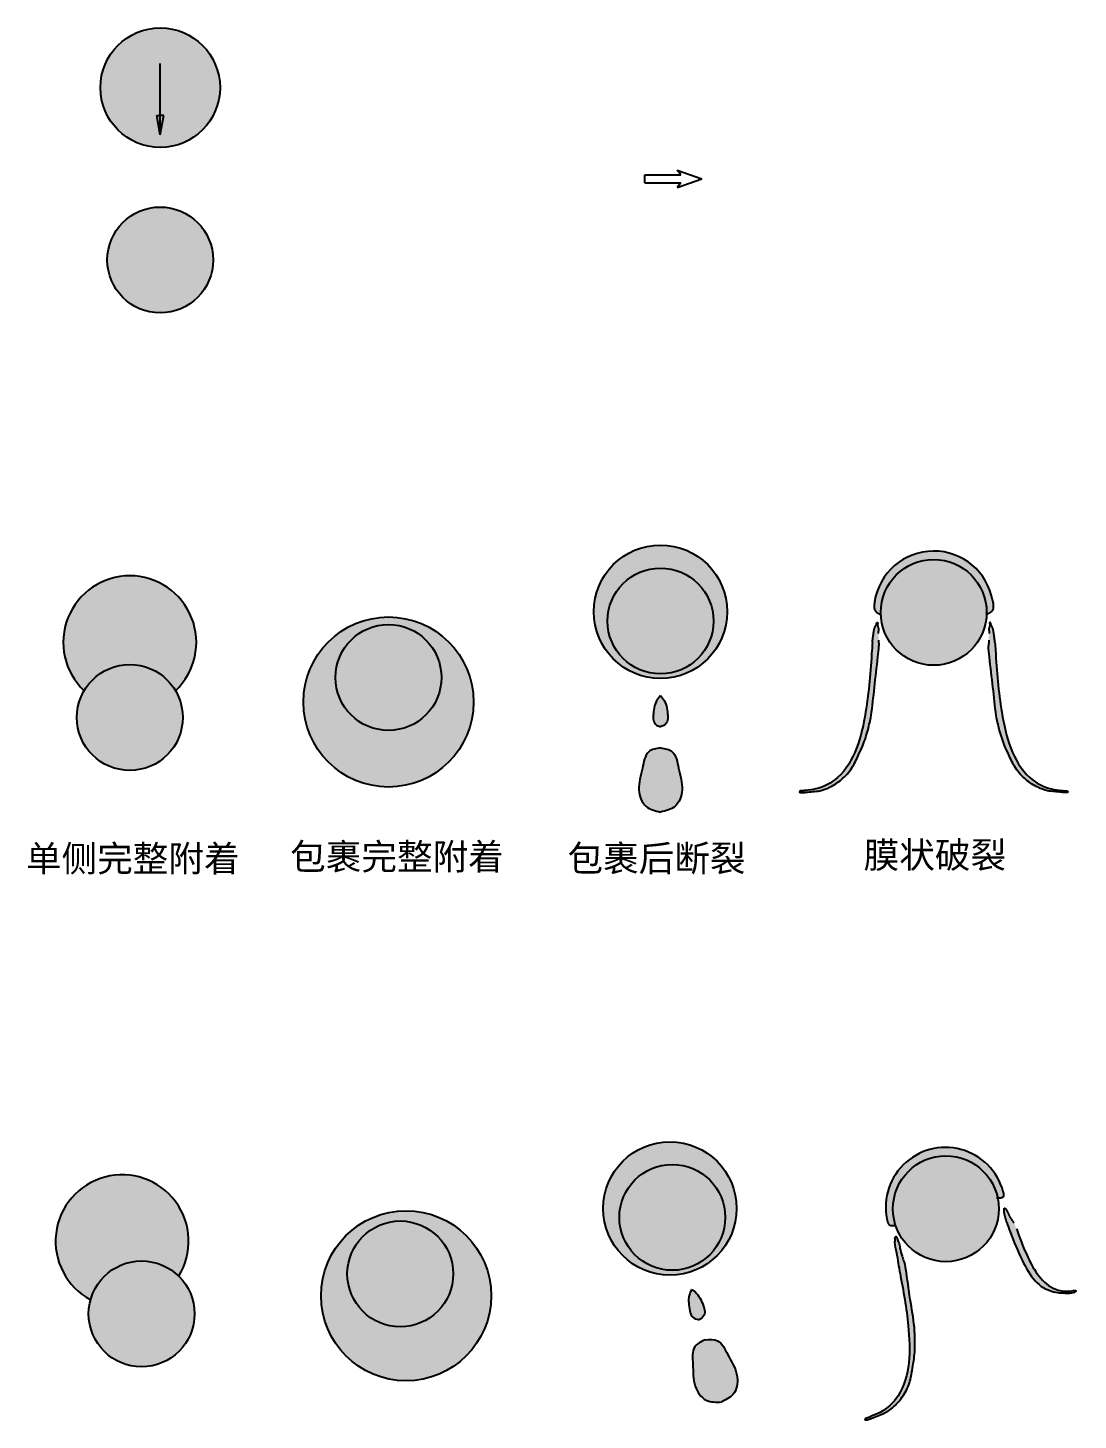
# Model space of a CAD drawing. Header units: millimetres. Extents: x -168 to 2937, y -666 to 1342.
# Drawn here: x 1188.5 to 1389.6, y 425.2 to 691.9 of the extents above; entities that cross this region are included whole.
import ezdxf

# ---------------------------------------------------------------- set-up
doc = ezdxf.new("R2010")
doc.units = ezdxf.units.MM
doc.linetypes.add('CENTER', pattern=[2, 1.25, -0.25, 0.25, -0.25])
doc.styles.add('说明', font='', dxfattribs={"height": 3})
doc.styles.get('说明').set_extended_font_data('SimSun')

msp = doc.modelspace()

# ---------------------------------------------------------------- hatches: boundary and pattern name
h = msp.add_hatch(color=151)
h.set_gradient(color1=(61, 117, 240), one_color=1, tint=1, name='SPHERICAL')
h.paths.add_polyline_path([(1225.267744057367, 680.4458290523826, 1), (1202.375255338774, 680.4458290523826, 1)])
for points in [[(1213.821499698071, 671.3754062233638), (1213.821499698071, 675.1179374746442), (1213.148810745005, 675.1179374746442)], [(1214.494188651136, 675.1179374746442), (1213.821499698071, 671.3754062233638), (1213.821499698071, 675.1179374746442)]]:
    msp.add_hatch(color=7).paths.add_polyline_path(points)
h = msp.add_hatch(color=151)
h.set_gradient(color1=(52, 60, 57), one_color=1, tint=1, name='SPHERICAL')
h.paths.add_polyline_path([(1203.687071764713, 647.4360520569487, 1), (1223.955927631428, 647.4360520569487, 1)])
h = msp.add_hatch(color=151)
h.set_gradient(color1=(61, 117, 240), one_color=1, tint=1, name='SPHERICAL')
h.paths.add_polyline_path([(1296.829715896063, 580.0632046659186, 1), (1322.380705489277, 580.0632046659186, 1)])
h.paths.add_polyline_path([(1319.739638626027, 578.2930789094341, -1), (1299.470782759312, 578.2930789094341, -1)], flags=16)
at = {"linetype": 'CENTER', "ltscale": 5}
h = msp.add_hatch(color=51, dxfattribs=at)
h.set_gradient(color1=(61, 117, 240), one_color=1, tint=1, name='SPHERICAL')
edge = h.paths.add_edge_path()
edge.add_spline(control_points=[(1350.613472823767, 582.0976374377395), (1350.490482975842, 581.3231645948119), (1350.340555310188, 580.3790630497606), (1351.234725002377, 579.7892460408243), (1351.556893683816, 579.6227414960169), (1351.749481736109, 579.5302627458583)], knot_values=[0, 0, 0, 0, 2.013426941492492, 2.45441722543192, 3.097700441788237, 3.097700441788237, 3.097700441788237, 3.097700441788237], degree=3, periodic=0)
edge.add_spline(control_points=[(1351.749481736109, 579.5302627458582), (1351.757525494683, 579.6663920153222), (1351.765550059829, 579.8025233134629), (1351.773574624975, 579.9386546116034)], knot_values=[41.81872243947659, 41.81872243947659, 41.81872243947659, 41.81872243947659, 42.22758642692062, 42.22758642692062, 42.22758642692062, 42.22758642692062], degree=3, periodic=0)
edge.add_arc((1361.908002558333, 579.9386546116053), 10.13442793335742, 0, 180, ccw=False)
edge.add_spline(control_points=[(1372.04243049169, 579.9386546116034), (1372.050455056836, 579.8025233134609), (1372.058479621983, 579.6663920153185), (1372.066523380557, 579.5302627458526)], knot_values=[41.81872243947105, 41.81872243947105, 41.81872243947105, 41.81872243947105, 42.22758642692062, 42.22758642692062, 42.22758642692062, 42.22758642692062], degree=3, periodic=0)
edge.add_spline(control_points=[(1372.066523380556, 579.5302627458582), (1372.259111432849, 579.622741496017), (1372.581280114288, 579.7892460408244), (1373.475449806477, 580.3790630497606), (1373.325522140824, 581.3231645948119), (1373.202532292898, 582.0976374377395)], knot_values=[0, 0, 0, 0, 0.6432832163560978, 1.084273500295526, 3.097700441788018, 3.097700441788018, 3.097700441788018, 3.097700441788018], degree=3, periodic=0)
edge.add_arc((1361.908002558333, 580.2401908011608), 11.44624435929636, 9.33900729701037, 172.4635992491085)
h = msp.add_hatch(color=151)
h.set_gradient(color1=(52, 60, 57), one_color=1, tint=1, name='SPHERICAL')
h.paths.add_polyline_path([(1351.773574624975, 579.9386546116034, 1), (1372.04243049169, 579.9386546116034, 1)])
h = msp.add_hatch(color=151)
h.set_gradient(color1=(61, 117, 240), one_color=1, tint=1, name='SPHERICAL')
h.paths.add_polyline_path([(1207.997742092401, 586.952291193434, 0.4142135623730951), (1195.257857766782, 574.2124068678144, 0.2065101690825473), (1199.256055039539, 564.9448527082759, -0.2661109812800971), (1207.997742092401, 569.9519482936939)])
h.paths.add_polyline_path([(1207.997742092401, 586.952291193434), (1207.997742092401, 569.9519482936939, -0.2661109812800971), (1216.739429145264, 564.9448527082759, 0.2065101690825473), (1220.737626418021, 574.2124068678144, 0.4142135623730951)])
h = msp.add_hatch(color=151)
h.set_gradient(color1=(52, 60, 57), one_color=1, tint=1, name='SPHERICAL')
h.paths.add_polyline_path([(1299.470782759312, 578.2930789094341, 1), (1319.739638626027, 578.2930789094341, 1)])
h = msp.add_hatch(color=51, dxfattribs=at)
h.set_gradient(color1=(61, 117, 240), one_color=1, tint=1, name='SPHERICAL')
h.paths.add_polyline_path([(1273.80714911162, 562.7795005645498, 1), (1241.238911678806, 562.7795005645498, 1)])
h.paths.add_polyline_path([(1247.388602461855, 567.4757286431872, -1), (1267.657458328571, 567.4757286431872, -1)], flags=16)
h = msp.add_hatch(color=151)
h.set_gradient(color1=(52, 60, 57), one_color=1, tint=1, name='SPHERICAL')
h.paths.add_polyline_path([(1247.388602461855, 567.4757286431872, 1), (1267.657458328571, 567.4757286431872, 1)])
h = msp.add_hatch(color=51, dxfattribs=at)
h.set_gradient(color1=(61, 117, 240), one_color=1, tint=1, name='SPHERICAL')
edge = h.paths.add_edge_path()
edge.add_spline(control_points=[(1337.38947002596, 545.8527139570938), (1337.117116336163, 545.8142344358774), (1336.748206408176, 545.7621129558581), (1336.325583708265, 545.7538585772304), (1336.146218388691, 545.4834327810267), (1336.398106075967, 545.4688297836376), (1336.760053930439, 545.4060139320011), (1338.075739978067, 545.614571065848), (1339.885683246732, 545.613124753195), (1342.239435370275, 546.4765833535334), (1344.393970856826, 547.891955703062), (1346.349755768658, 550.020286816376), (1347.402934071225, 552.408070283633), (1348.54450087676, 554.8168807741064), (1349.335566366663, 557.3483167711652), (1350.166011250275, 561.0547618748437), (1350.506259079902, 565.7269687502461), (1351.132108617578, 570.1637365159564), (1351.373617930265, 572.8188210560667), (1351.431419530396, 573.5274275825183)], knot_values=[0, 0, 0, 0, 0.8164195989445789, 1.105860896096537, 1.303911758140238, 1.425673325373515, 1.693107393476993, 2.522138005535738, 5.22580941640939, 7.196489877776484, 9.907599498205293, 12.91875090302198, 15.7048283823105, 17.68729788882492, 20.91913111507809, 23.63001682145261, 29.06933972899799, 34.93725408902328, 37.07057831104905, 37.07057831104905, 37.07057831104905, 37.07057831104905], degree=3, periodic=0)
edge.add_spline(control_points=[(1351.431419530396, 573.5274275825182), (1351.393292791597, 573.8917794339891), (1351.329296337223, 574.5033509287862), (1351.375643734651, 575.3835200667393), (1351.261663636853, 576.1664313050246), (1351.39905068002, 577.0246307548766), (1351.051831124699, 577.502829173008), (1351.278486830156, 578.0588436467949), (1350.989762155568, 578.0091522378913), (1350.979027856495, 577.5708505799107), (1350.591470306478, 577.0993382699216), (1350.377013388133, 575.8737724355985), (1350.258258740356, 574.8943287505174), (1350.174931498715, 574.2070769911242)], knot_values=[0, 0, 0, 0, 1.098306122711514, 1.843527662888741, 2.625075998681957, 3.498461655958519, 4.241235700781304, 4.520935866320784, 4.60332076563318, 4.962820892458677, 5.572178882088306, 6.464798345777119, 8.56428927265578, 8.56428927265578, 8.56428927265578, 8.56428927265578], degree=3, periodic=0)
edge.add_spline(control_points=[(1350.174931498732, 574.2070769914039), (1350.14300206929, 573.6950864230599), (1349.858704058955, 569.2133037845149), (1349.338734228693, 562.3538410595091), (1347.513667847974, 553.979030626078), (1344.40497269788, 548.3731796024842), (1340.271628882095, 546.1754265677968), (1338.054849229811, 545.9272158394327), (1337.38947002596, 545.8527139570938)], knot_values=[4.778250669458277, 4.778250669458277, 4.778250669458277, 4.778250669458277, 6.316805975906889, 18.24439846476466, 25.35636728493469, 32.0125223663961, 36.68875646200289, 38.69434368656323, 38.69434368656323, 38.69434368656323, 38.69434368656323], degree=3, periodic=0)
edge = h.paths.add_edge_path()
edge.add_spline(control_points=[(1386.426535090705, 545.8527139570938), (1385.761155886854, 545.9272158394327), (1383.54437623457, 546.1754265677968), (1379.411032418785, 548.3731796024842), (1376.302337268691, 553.979030626078), (1374.477270887972, 562.3538410595091), (1373.95730105771, 569.2133037845149), (1373.673003047375, 573.6950864230599), (1373.641073617933, 574.2070769914039)], knot_values=[4.778250669458274, 4.778250669458274, 4.778250669458274, 4.778250669458274, 6.783837894018617, 11.4600719896254, 18.11622707108681, 25.22819589125684, 37.15578838011461, 38.69434368656323, 38.69434368656323, 38.69434368656323, 38.69434368656323], degree=3, periodic=0)
edge.add_spline(control_points=[(1373.64107361795, 574.2070769911242), (1373.557746376309, 574.8943287505174), (1373.438991728532, 575.8737724355985), (1373.224534810187, 577.0993382699215), (1372.83697726017, 577.5708505799107), (1372.826242961098, 578.0091522378914), (1372.537518286509, 578.0588436467949), (1372.764173991967, 577.502829173008), (1372.416954436645, 577.0246307548766), (1372.554341479812, 576.1664313050246), (1372.440361382014, 575.3835200667393), (1372.486708779442, 574.503350928786), (1372.422712325068, 573.8917794339891), (1372.384585586269, 573.5274275825182)], knot_values=[0, 0, 0, 0, 2.09949092687866, 2.992110390567474, 3.601468380197102, 3.960968507022599, 4.043353406334995, 4.323053571874475, 5.065827616697259, 5.939213273973822, 6.720761609767038, 7.465983149944265, 8.56428927265578, 8.56428927265578, 8.56428927265578, 8.56428927265578], degree=3, periodic=0)
edge.add_spline(control_points=[(1372.384585586269, 573.5274275825183), (1372.442387186399, 572.8188210560667), (1372.683896499087, 570.1637365159564), (1373.309746036763, 565.7269687502461), (1373.64999386639, 561.0547618748437), (1374.480438750002, 557.3483167711652), (1375.271504239905, 554.8168807741064), (1376.413071045441, 552.408070283633), (1377.466249348007, 550.020286816376), (1379.422034259839, 547.891955703062), (1381.57656974639, 546.4765833535334), (1383.930321869933, 545.613124753195), (1385.740265138598, 545.614571065848), (1387.055951186226, 545.4060139320011), (1387.417899040698, 545.4688297836376), (1387.669786727974, 545.4834327810267), (1387.4904214084, 545.7538585772304), (1387.067798708489, 545.7621129558581), (1386.698888780502, 545.8142344358774), (1386.426535090705, 545.8527139570938)], knot_values=[0, 0, 0, 0, 2.13332422202577, 8.001238582051066, 13.44056148959645, 16.15144719597096, 19.38328042222413, 21.36574992873856, 24.15182740802708, 27.16297881284376, 29.87408843327257, 31.84476889463966, 34.54844030551332, 35.37747091757206, 35.64490498567554, 35.76666655290882, 35.96471741495252, 36.25415871210448, 37.07057831104905, 37.07057831104905, 37.07057831104905, 37.07057831104905], degree=3, periodic=0)
h = msp.add_hatch(color=151)
h.set_gradient(color1=(52, 60, 57), one_color=1, tint=1, name='SPHERICAL')
h.paths.add_polyline_path([(1197.863314159044, 559.8175203603365, 1), (1218.132170025759, 559.8175203603365, 1)])
h = msp.add_hatch(color=151)
h.set_gradient(color1=(61, 117, 240), one_color=1, tint=1, name='SPHERICAL')
edge = h.paths.add_edge_path()
edge.add_spline(control_points=[(1309.60521069267, 558.054947609329), (1309.776099410574, 558.1010405617207), (1310.308198940897, 558.2445610856008), (1311.041165976785, 558.9982270307652), (1310.957854035253, 560.7828921478915), (1310.767619797192, 562.6146858917509), (1309.872441049921, 563.7008372577724), (1309.60521069267, 564.0250771019998)], knot_values=[0, 0, 0, 0, 0.5303994817306962, 1.651515199913413, 2.787452188558055, 5.712057678250966, 6.956655773016617, 6.956655773016617, 6.956655773016617, 6.956655773016617], degree=3, periodic=0)
edge.add_spline(control_points=[(1309.60521069267, 564.0250771019998), (1309.337980335418, 563.7008372577724), (1308.442801588147, 562.614685891751), (1308.252567350086, 560.7828921478914), (1308.169255408554, 558.9982270307652), (1308.902222444443, 558.244561085601), (1309.434321974766, 558.1010405617207), (1309.60521069267, 558.054947609329)], knot_values=[0, 0, 0, 0, 1.24459809476565, 4.169203584458563, 5.305140573103204, 6.42625629128592, 6.956655773016617, 6.956655773016617, 6.956655773016617, 6.956655773016617], degree=3, periodic=0)
h = msp.add_hatch(color=151)
h.set_gradient(color1=(61, 117, 240), one_color=1, tint=1, name='SPHERICAL')
edge = h.paths.add_edge_path()
edge.add_spline(control_points=[(1309.60521069267, 541.7063655494251), (1310.639711920409, 541.939476189317), (1312.836622125035, 542.4345197231994), (1314.191870861763, 546.3474046784976), (1313.051244777443, 549.6597975148434), (1312.486648379942, 553.4995885029706), (1310.450879004109, 553.8699328672388), (1309.60521069267, 554.02377568308)], knot_values=[0, 0, 0, 0, 3.008629996326783, 6.38925287244005, 10.65830299314037, 13.99673692036497, 16.36897896480369, 16.36897896480369, 16.36897896480369, 16.36897896480369], degree=3, periodic=0)
edge.add_spline(control_points=[(1309.60521069267, 554.02377568308), (1308.75954238123, 553.8699328672387), (1306.723773005397, 553.4995885029708), (1306.159176607896, 549.6597975148434), (1305.018550523576, 546.3474046784977), (1306.373799260304, 542.4345197231992), (1308.570709464931, 541.9394761893169), (1309.60521069267, 541.7063655494251)], knot_values=[0, 0, 0, 0, 2.372242044438718, 5.71067597166332, 9.97972609236364, 13.36034896847691, 16.36897896480369, 16.36897896480369, 16.36897896480369, 16.36897896480369], degree=3, periodic=0)
h = msp.add_hatch(color=151)
h.set_gradient(color1=(61, 117, 240), one_color=1, tint=1, name='SPHERICAL')
h.paths.add_polyline_path([(1298.627013929868, 465.7849568768763, 1), (1324.178003523082, 465.7849568768763, 1)])
h.paths.add_polyline_path([(1321.995078917838, 464.0751466929084, -1), (1301.726223051123, 464.0751466929084, -1)], flags=16)
h = msp.add_hatch(color=51, dxfattribs=at)
h.set_gradient(color1=(61, 117, 240), one_color=1, tint=1, name='SPHERICAL')
edge = h.paths.add_edge_path()
edge.add_spline(control_points=[(1374.116106903776, 468.0110177544393), (1374.144136160334, 467.923106254719), (1374.172165416892, 467.8351947549986), (1374.200205841605, 467.7472881400283)], knot_values=[0, 0, 0, 0, 0.2764021296352607, 0.2764021296352607, 0.2764021296352607, 0.2764021296352607], degree=3, periodic=0)
edge.add_spline(control_points=[(1374.200205841605, 467.7472881400282), (1374.286472009753, 467.7488750569254), (1374.44524071761, 467.7481274812569), (1374.698595222751, 467.7270173789674), (1374.925212887596, 467.8275536975827), (1375.179988316057, 467.9060032786593), (1375.284539463842, 468.1583420272453), (1375.282032935521, 468.5155412007315), (1375.244942529102, 468.7945938220385), (1375.219665890803, 468.9847646197167)], knot_values=[0, 0, 0, 0, 0.2590302474701884, 0.4749236953822829, 0.7480355933519169, 0.9976976734525995, 1.23063857019952, 1.49889434772644, 2.072852139222882, 2.072852139222882, 2.072852139222882, 2.072852139222882], degree=3, periodic=0)
edge.add_arc((1364.163442850143, 466.0222585846358), 11.44624435929654, 15.00000000001164, 195.0000000000117)
edge.add_spline(control_points=[(1353.107219809483, 463.0597525495504), (1353.221277301787, 462.8813507678955), (1353.421937702862, 462.5674899917542), (1353.929850329326, 462.484841882643), (1354.287291653994, 462.5026474320544), (1354.496923310458, 462.496877614176), (1354.578612919393, 462.4941530473399)], knot_values=[0, 0, 0, 0, 0.6032156621394181, 1.061232315862552, 1.445063078585489, 1.689714930912812, 1.689714930912812, 1.689714930912812, 1.689714930912812], degree=3, periodic=0)
edge.add_spline(control_points=[(1354.578612919393, 462.49415304734), (1354.536581132036, 462.6987805846651), (1354.494480807665, 462.903397307937), (1354.452380483292, 463.1080140312089)], knot_values=[41.6012434568048, 41.6012434568048, 41.6012434568048, 41.6012434568048, 42.22758642692062, 42.22758642692062, 42.22758642692062, 42.22758642692062], degree=3, periodic=0)
edge.add_arc((1364.241486158788, 465.7309969915808), 10.13442793335742, 180, 194.9999999999857, ccw=False)
edge.add_arc((1364.241486158788, 465.7309969915808), 10.13442793335741, 13.001569606198814, 180, ccw=False)
h = msp.add_hatch(color=151)
h.set_gradient(color1=(52, 60, 57), one_color=1, tint=1, name='SPHERICAL')
h.paths.add_polyline_path([(1354.10705822543, 465.7309969915808, 1), (1374.375914092145, 465.7309969915808, 1)])
h = msp.add_hatch(color=151)
h.set_gradient(color1=(61, 117, 240), one_color=1, tint=1, name='SPHERICAL')
h.paths.add_polyline_path([(1203.230186908114, 471.809764081935, 0.4142135623730951), (1194.221728309936, 456.2066560920103, 0.2065101690825473), (1200.482309832298, 448.2896957830459, -0.2661109812800971), (1207.63019942384, 455.3886938193061)])
h.paths.add_polyline_path([(1203.230186908114, 471.809764081935), (1207.63019942384, 455.3886938193061, -0.2661109812800971), (1217.369952411692, 452.8147259742599, 0.2065101690825473), (1218.833294898039, 462.8013054837572, 0.4142135623730951)])
h = msp.add_hatch(color=151)
h.set_gradient(color1=(52, 60, 57), one_color=1, tint=1, name='SPHERICAL')
h.paths.add_polyline_path([(1301.726223051123, 464.0751466929084, 1), (1321.995078917838, 464.0751466929084, 1)])
h = msp.add_hatch(color=51, dxfattribs=at)
h.set_gradient(color1=(61, 117, 240), one_color=1, tint=1, name='SPHERICAL')
h.paths.add_polyline_path([(1277.185241524889, 449.0680016701523, 1), (1244.617004092075, 449.0680016701523, 1)])
h.paths.add_polyline_path([(1249.644042753666, 453.2577964266615, -1), (1269.912898620381, 453.2577964266615, -1)], flags=16)
h = msp.add_hatch(color=51, dxfattribs=at)
h.set_gradient(color1=(61, 117, 240), one_color=1, tint=1, name='SPHERICAL')
edge = h.paths.add_edge_path()
edge.add_spline(control_points=[(1349.807529150754, 425.9229438247897), (1349.554414920832, 425.8152851395404), (1349.211565325502, 425.6694587405948), (1348.805479535276, 425.5521028194686), (1348.702217287104, 425.2444683980842), (1348.949301643408, 425.2955563164584), (1349.31517436255, 425.3285598611341), (1350.532050937011, 425.8705351894752), (1352.280696217593, 426.3375859472164), (1354.33076665198, 427.7808187862382), (1356.045562802126, 429.7055983097317), (1357.383853332721, 432.2676026822827), (1357.78314161795, 434.8466070034852), (1358.262364446874, 437.4687984973988), (1358.371291186361, 440.1187207192661), (1358.214140764293, 443.9138067204186), (1357.333538808255, 448.5148746254976), (1356.835041518257, 452.5919600141754), (1356.46031709268, 454.8539432636377), (1356.403318180419, 455.1868672308785)], knot_values=[0, 0, 0, 0, 0.8164195989445789, 1.105860896096537, 1.303911758140238, 1.425673325373515, 1.693107393476993, 2.522138005535738, 5.22580941640939, 7.196489877776484, 9.907599498205293, 12.91875090302198, 15.7048283823105, 17.68729788882492, 20.91913111507809, 23.63001682145261, 29.06933972899799, 34.93725408902328, 35.95097243410845, 35.95097243410845, 35.95097243410845, 35.95097243410845], degree=3, periodic=0)
edge.add_spline(control_points=[(1356.403318180418, 455.1868672308785), (1356.317689472856, 455.3837379712572), (1356.114414139098, 455.8510925138758), (1355.81508040704, 456.8685870734333), (1355.443492829005, 458.0091953093898), (1355.296342733007, 459.2683284507743), (1354.885903940338, 459.8384077273836), (1354.838359666917, 460.4835965687847), (1354.435274970897, 460.3532749330947), (1354.542104117988, 459.8542208661385), (1354.420911547699, 458.8647070636043), (1355.035919760972, 456.6330906814851), (1355.29520811145, 454.6604019603816), (1355.463126944214, 453.3828606175372)], knot_values=[0, 0, 0, 0, 0.6438223862946421, 1.528380074639274, 3.167940969781939, 4.303280308148246, 5.115906970318914, 5.510600339494016, 5.678038122034316, 6.123463728570273, 6.719307532895476, 8.845865477938759, 12.75405211247813, 12.75405211247813, 12.75405211247813, 12.75405211247813], degree=3, periodic=0)
edge.add_spline(control_points=[(1355.463126944213, 453.3828606175421), (1356.111166447681, 450.0522619035257), (1357.106543343351, 444.3680948020188), (1357.48350777703, 436.3926981806878), (1355.931639854408, 430.1732723884073), (1352.507956655618, 426.9806178729156), (1350.430953601984, 426.1671199272199), (1349.807529150754, 425.9229438247897)], knot_values=[8.076744007505198, 8.076744007505198, 8.076744007505198, 8.076744007505198, 18.24439846476466, 25.35636728493469, 32.0125223663961, 36.68875646200289, 38.69434368656323, 38.69434368656323, 38.69434368656323, 38.69434368656323], degree=3, periodic=0)
edge = h.paths.add_edge_path()
edge.add_spline(control_points=[(1388.693780444461, 450.059171438495), (1388.296586766469, 449.999021727747), (1386.973294937849, 449.7986267437962), (1384.236500608405, 450.4304737337129), (1381.564298644135, 453.1966217967665), (1379.587024439879, 457.0285251740244), (1378.515963998964, 459.8093221337684), (1377.991866574226, 461.2753773614465)], knot_values=[10.46807796370315, 10.46807796370315, 10.46807796370315, 10.46807796370315, 12.4736651882635, 17.14989928387028, 23.80605436533169, 30.91802318550172, 38.69434368656323, 38.69434368656323, 38.69434368656323, 38.69434368656323], degree=3, periodic=0)
edge.add_spline(control_points=[(1377.991866574226, 461.2753773614465), (1377.926735947691, 461.4575669525544), (1377.862150932535, 461.6399667885172), (1377.798024703128, 461.8225334871705)], knot_values=[9.501699190472687, 9.501699190472687, 9.501699190472687, 9.501699190472687, 10.46807796370315, 10.46807796370315, 10.46807796370315, 10.46807796370315], degree=3, periodic=0)
edge.add_spline(control_points=[(1377.991866574223, 461.2753773614538), (1377.772237341106, 461.9075483576845), (1377.456878891922, 462.8152620630071), (1376.658520072619, 463.8557931455331), (1376.240088199773, 464.6715654186886), (1375.913237695378, 465.3654644212854), (1375.686772861729, 465.740267800125), (1375.341487140362, 465.9690240554319), (1375.423537890776, 464.7558758103577), (1375.62362293352, 464.1527331837768), (1375.814878719942, 463.4181013423911), (1375.899073793293, 463.0946999806453)], knot_values=[0, 0, 0, 0, 1.987597457601783, 2.853926332727252, 3.911162332486513, 4.731092077667857, 5.154428968782348, 5.222818089275306, 5.884953835253756, 7.092281785570794, 8.041753000711356, 8.041753000711356, 8.041753000711356, 8.041753000711356], degree=3, periodic=0)
edge.add_spline(control_points=[(1375.899073793293, 463.0946999806454), (1376.100811157464, 462.5011148994234), (1376.966708029096, 460.0407409394622), (1378.624333792987, 456.2172211235846), (1380.601975498304, 452.439536598597), (1383.066074596286, 450.3670249552973), (1385.049703801969, 449.6801912324373), (1387.061805745628, 449.586095152669), (1387.993843913827, 449.5084263860081), (1389.568060450517, 449.933845694539), (1388.930368506407, 450.025257160839), (1388.693780444461, 450.059171438495)], knot_values=[3.317991220193651, 3.317991220193651, 3.317991220193651, 3.317991220193651, 5.199343054965875, 11.15193327578023, 15.86877935662249, 17.74865969469968, 20.65589002590247, 22.09717951704961, 23.44505237959786, 24.33468430217414, 24.85942689821075, 24.85942689821075, 24.85942689821075, 24.85942689821075], degree=3, periodic=0)
h = msp.add_hatch(color=151)
h.set_gradient(color1=(52, 60, 57), one_color=1, tint=1, name='SPHERICAL')
h.paths.add_polyline_path([(1249.644042753666, 453.2577964266615, 1), (1269.912898620381, 453.2577964266615, 1)])
h = msp.add_hatch(color=151)
h.set_gradient(color1=(52, 60, 57), one_color=1, tint=1, name='SPHERICAL')
h.paths.add_polyline_path([(1200.118754450854, 445.5995881438108, 1), (1220.387610317569, 445.5995881438108, 1)])
h = msp.add_hatch(color=151)
h.set_gradient(color1=(61, 117, 240), one_color=1, tint=1, name='SPHERICAL')
edge = h.paths.add_edge_path()
edge.add_spline(control_points=[(1317.098664802233, 444.5266129943077), (1317.251800894354, 444.6153646222195), (1317.728623727905, 444.8917122951755), (1318.241552417435, 445.8094035243249), (1317.699173940029, 447.5116949350813), (1317.041318668831, 449.2318355768692), (1315.895525738306, 450.0492879240035), (1315.553481587801, 450.2933152575686)], knot_values=[0, 0, 0, 0, 0.530399481730819, 1.651515199913426, 2.787452188558064, 5.712057678251011, 6.95665577301669, 6.95665577301669, 6.95665577301669, 6.95665577301669], degree=3, periodic=0)
edge.add_spline(control_points=[(1315.553481587801, 450.2933152575686), (1315.379276331031, 449.9109593122311), (1314.795716719287, 448.6301283479671), (1315.08606766331, 446.8115152184976), (1315.467499828789, 445.0660983734356), (1316.370554718826, 444.5278188009268), (1316.921669242264, 444.5269061126461), (1317.098664802233, 444.5266129943077)], knot_values=[0, 0, 0, 0, 1.244598094765613, 4.169203584458613, 5.30514057310323, 6.426256291285831, 6.956655773016591, 6.956655773016591, 6.956655773016591, 6.956655773016591], degree=3, periodic=0)
h = msp.add_hatch(color=151)
h.set_gradient(color1=(61, 117, 240), one_color=1, tint=1, name='SPHERICAL')
edge = h.paths.add_edge_path()
edge.add_spline(control_points=[(1317.098664802233, 444.5266129943077), (1317.251800894354, 444.6153646222195), (1317.728623727905, 444.8917122951755), (1318.241552417435, 445.8094035243249), (1317.699173940029, 447.5116949350813), (1317.041318668831, 449.2318355768692), (1315.895525738306, 450.0492879240035), (1315.553481587801, 450.2933152575686)], knot_values=[0, 0, 0, 0, 0.530399481730819, 1.651515199913426, 2.787452188558064, 5.712057678251011, 6.95665577301669, 6.95665577301669, 6.95665577301669, 6.95665577301669], degree=3, periodic=0)
edge.add_spline(control_points=[(1315.553481587801, 450.2933152575686), (1315.379276331031, 449.9109593122311), (1314.795716719287, 448.6301283479671), (1315.08606766331, 446.8115152184976), (1315.467499828789, 445.0660983734356), (1316.370554718826, 444.5278188009268), (1316.921669242264, 444.5269061126461), (1317.098664802233, 444.5266129943077)], knot_values=[0, 0, 0, 0, 1.244598094765613, 4.169203584458613, 5.30514057310323, 6.426256291285831, 6.956655773016591, 6.956655773016591, 6.956655773016591, 6.956655773016591], degree=3, periodic=0)
h = msp.add_hatch(color=151)
h.set_gradient(color1=(61, 117, 240), one_color=1, tint=1, name='SPHERICAL')
edge = h.paths.add_edge_path()
edge.add_spline(control_points=[(1321.329989199757, 428.7350953594405), (1322.268907179738, 429.2280115668156), (1324.262832789701, 430.2747891026672), (1324.559173397826, 434.4051099202043), (1322.600102853935, 437.3094199536831), (1321.060933575219, 440.8722449361975), (1318.998679184014, 440.7030742363625), (1318.142008870829, 440.6327999205323)], knot_values=[0, 0, 0, 0, 3.008629996326728, 6.389252872440091, 10.65830299314038, 13.99673692036498, 16.36897896480363, 16.36897896480363, 16.36897896480363, 16.36897896480363], degree=3, periodic=0)
edge.add_spline(control_points=[(1318.142008870829, 440.6327999205323), (1317.364973459027, 440.265324106682), (1315.49442341726, 439.3807030347128), (1315.942876212425, 435.5256214512592), (1315.698426370349, 432.0308799098552), (1318.020225273927, 428.6020874601512), (1320.270404273336, 428.6925143269741), (1321.329989199757, 428.7350953594405)], knot_values=[0, 0, 0, 0, 2.372242044438813, 5.710675971663399, 9.979726092363675, 13.36034896847676, 16.36897896480368, 16.36897896480368, 16.36897896480368, 16.36897896480368], degree=3, periodic=0)
h = msp.add_hatch(color=151)
h.set_gradient(color1=(61, 117, 240), one_color=1, tint=1, name='SPHERICAL')
edge = h.paths.add_edge_path()
edge.add_spline(control_points=[(1321.329989199757, 428.7350953594405), (1322.268907179738, 429.2280115668156), (1324.262832789701, 430.2747891026672), (1324.559173397826, 434.4051099202043), (1322.600102853935, 437.3094199536831), (1321.060933575219, 440.8722449361975), (1318.998679184014, 440.7030742363625), (1318.142008870829, 440.6327999205323)], knot_values=[0, 0, 0, 0, 3.008629996326728, 6.389252872440091, 10.65830299314038, 13.99673692036498, 16.36897896480363, 16.36897896480363, 16.36897896480363, 16.36897896480363], degree=3, periodic=0)
edge.add_spline(control_points=[(1318.142008870829, 440.6327999205323), (1317.364973459027, 440.265324106682), (1315.49442341726, 439.3807030347128), (1315.942876212425, 435.5256214512592), (1315.698426370349, 432.0308799098552), (1318.020225273927, 428.6020874601512), (1320.270404273336, 428.6925143269741), (1321.329989199757, 428.7350953594405)], knot_values=[0, 0, 0, 0, 2.372242044438813, 5.710675971663399, 9.979726092363675, 13.36034896847676, 16.36897896480368, 16.36897896480368, 16.36897896480368, 16.36897896480368], degree=3, periodic=0)

# ---------------------------------------------------------------- linework, layer by layer
at = {"color": 7}
for p, q in [((1213.821499698071, 671.3754062233638), (1213.821499698071, 685.0528420235713)), ((1213.821499698071, 671.3754062233638), (1213.148810745005, 675.1179374746442)), ((1213.148810745005, 675.1179374746442), (1213.821499698071, 675.1179374746442)), ((1213.821499698071, 671.3754062233638), (1214.494188651136, 675.1179374746442)), ((1214.494188651136, 675.1179374746442), (1213.821499698071, 675.1179374746442))]:
    msp.add_line(p, q, dxfattribs=at)
for p, q in [((1313.499629415619, 663.7376558981591), (1312.767581411019, 664.6599439053257)), ((1312.767581411019, 664.6599439053257), (1317.517050031669, 662.9874898091521)), ((1306.608919693037, 663.7376558981591), (1313.499629415619, 663.7376558981591)), ((1306.608919693037, 662.237323720145), (1306.608919693037, 663.7376558981591)), ((1306.608919693037, 662.237323720145), (1313.499629415619, 662.237323720145)), ((1312.767581411019, 661.3150357129784), (1317.517050031669, 662.9874898091525)), ((1313.499629415619, 662.237323720145), (1312.767581411019, 661.3150357129784))]:
    msp.add_line(p, q)
for centre, radius in [((1213.821499698071, 680.4458290523826), 11.44624435929643), ((1213.821499698071, 647.4360520569487), 10.13442793335742), ((1309.60521069267, 580.0632046659186), 12.77549479660706), ((1361.908002558333, 579.9386546116034), 10.13442793335742), ((1361.908002558333, 579.9386546116034), 10.13442793335742), ((1309.60521069267, 578.2930789094341), 10.13442793335742), ((1309.60521069267, 578.2930789094341), 10.13442793335742), ((1257.523030395213, 562.7795005645498), 16.28411871640704), ((1257.523030395213, 567.4757286431872), 10.13442793335742), ((1257.523030395213, 567.4757286431872), 10.13442793335742), ((1207.997742092401, 559.8175203603365), 10.13442793335742), ((1207.997742092401, 559.8175203603365), 10.13442793335742), ((1311.402508726475, 465.7849568768763), 12.77549479660706), ((1364.241486158788, 465.7309969915808), 10.13442793335742), ((1364.241486158788, 465.7309969915808), 10.13442793335742), ((1311.86065098448, 464.0751466929084), 10.13442793335742), ((1311.86065098448, 464.0751466929084), 10.13442793335742), ((1260.901122808482, 449.0680016701523), 16.28411871640704), ((1259.778470687023, 453.2577964266615), 10.13442793335742), ((1259.778470687023, 453.2577964266615), 10.13442793335742), ((1210.253182384212, 445.5995881438108), 10.13442793335742), ((1210.253182384212, 445.5995881438108), 10.13442793335742)]:
    msp.add_circle(centre, radius)
for centre, radius, start, end in [((1361.908002558333, 580.2401908011608), 11.44624435929643, 9.339007296756272, 171.3891012973017), ((1207.997742092401, 574.2124068678144), 12.73988432561964, 313.3274471938457, 226.6725528061542), ((1364.163442850143, 466.0222585846351), 11.44624435929643, 14.99999999986291, 195.0000000000079), ((1206.527511603987, 459.5039807878837), 12.73988432561964, 328.3274471938443, 241.6725528061541)]:
    msp.add_arc(centre, radius, start, end)
at = {"linetype": 'CENTER', "ltscale": 5}
for points in [[(1350.613472823767, 582.0976374377395), (1350.490482975842, 581.3231645948119), (1350.340555310188, 580.3790630497606), (1351.245317737925, 579.7822588037799), (1351.578711515553, 579.6115167095188), (1351.782454711069, 579.5144962341144)], [(1373.202532292898, 582.0976374377395), (1373.325522140824, 581.3231645948119), (1373.475449806477, 580.3790630497606), (1372.57068737874, 579.7822588037799), (1372.237293601112, 579.6115167095188), (1372.033550405596, 579.5144962341144)]]:
    msp.add_open_spline(points, degree=3, knots=[0, 0, 0, 0, 2.013426941492492, 2.45441722543192, 3.134397191714967, 3.134397191714967, 3.134397191714967, 3.134397191714967], dxfattribs=at)
for points in [[(1351.749481736109, 579.5302627458582), (1351.757525494683, 579.6663920153222), (1351.765550059829, 579.8025233134629), (1351.773574624975, 579.9386546116034)], [(1372.066523380557, 579.5302627458526), (1372.058479621983, 579.6663920153185), (1372.050455056836, 579.8025233134609), (1372.04243049169, 579.9386546116034)], [(1354.578612919393, 462.49415304734), (1354.536581132036, 462.6987805846651), (1354.494480807665, 462.903397307937), (1354.452380483292, 463.1080140312089)]]:
    msp.add_open_spline(points, degree=3)
for points in [[(1350.174931498715, 574.2070769911242), (1350.454166998372, 576.2879156892882), (1350.687194558503, 577.149581322336), (1350.955168681908, 577.6968536756581), (1351.106632053545, 578.0228892385035), (1351.188190185441, 578.0345315216236), (1351.176537293286, 577.7550742034027), (1351.293048045053, 577.0214949463452), (1351.304700937209, 576.1481870301777), (1351.351306449234, 575.3680295284962), (1351.351306449234, 574.622807988319), (1351.431419530396, 573.5274275825182)], [(1373.64107361795, 574.2070769911242), (1373.361838118293, 576.2879156892882), (1373.128810558163, 577.149581322336), (1372.860836434757, 577.6968536756581), (1372.70937306312, 578.0228892385035), (1372.627814931224, 578.0345315216236), (1372.639467823379, 577.7550742034027), (1372.522957071612, 577.0214949463452), (1372.511304179457, 576.1481870301777), (1372.464698667431, 575.3680295284962), (1372.464698667431, 574.622807988319), (1372.384585586269, 573.5274275825182)], [(1375.219665890803, 468.9847646197167), (1375.279181983155, 468.413900904658), (1375.264294868333, 468.1460585331242), (1375.160066894784, 467.9377366885974), (1374.936735946058, 467.8261372191491), (1374.67617509708, 467.7442949758229), (1374.460281649168, 467.7442949758229), (1373.909385721568, 467.7368564286376)], [(1375.899073793293, 463.0946999806453), (1375.65388545457, 464.011966717715), (1375.407169985773, 465.1938179169247), (1375.52134894779, 465.8460348369254), (1375.579352974908, 465.8098049509208), (1375.840355955448, 465.4765009342518), (1376.210111187313, 464.7446772836761), (1376.717623712359, 463.8172189309144), (1377.203380941864, 463.0998866272644), (1377.991866574223, 461.2753773614538)], [(1353.107219809483, 463.0597525495504), (1353.505074651327, 462.6063425145139), (1353.95031930514, 462.4989346314742), (1354.334150067863, 462.4989346314742), (1354.638561900771, 462.4920966795599)]]:
    msp.add_spline(points, degree=3, dxfattribs=at)
for points, knots in [([(1337.38947002596, 545.8527139570938), (1337.117116336163, 545.8142344358774), (1336.748206408176, 545.7621129558581), (1336.325583708265, 545.7538585772304), (1336.146218388691, 545.4834327810267), (1336.398106075967, 545.4688297836376), (1336.760053930439, 545.4060139320011), (1338.075739978067, 545.614571065848), (1339.885683246732, 545.613124753195), (1342.239435370275, 546.4765833535334), (1344.393970856826, 547.891955703062), (1346.349755768658, 550.020286816376), (1347.402934071225, 552.408070283633), (1348.54450087676, 554.8168807741064), (1349.335566366663, 557.3483167711652), (1350.166011250275, 561.0547618748437), (1350.506259079902, 565.7269687502461), (1351.132108617578, 570.1637365159564), (1351.373617930265, 572.8188210560667), (1351.431419530396, 573.5274275825183)], [0, 0, 0, 0, 0.8164195989445789, 1.105860896096537, 1.303911758140238, 1.425673325373515, 1.693107393476993, 2.522138005535738, 5.22580941640939, 7.196489877776484, 9.907599498205293, 12.91875090302198, 15.7048283823105, 17.68729788882492, 20.91913111507809, 23.63001682145261, 29.06933972899799, 34.93725408902328, 37.07057831104905, 37.07057831104905, 37.07057831104905, 37.07057831104905]), ([(1350.174931498732, 574.2070769914039), (1350.14300206929, 573.6950864230599), (1349.858704058955, 569.2133037845149), (1349.338734228693, 562.3538410595091), (1347.513667847974, 553.979030626078), (1344.40497269788, 548.3731796024842), (1340.271628882095, 546.1754265677968), (1338.054849229811, 545.9272158394327), (1337.38947002596, 545.8527139570938)], [4.778250669458277, 4.778250669458277, 4.778250669458277, 4.778250669458277, 6.316805975906889, 18.24439846476466, 25.35636728493469, 32.0125223663961, 36.68875646200289, 38.69434368656323, 38.69434368656323, 38.69434368656323, 38.69434368656323]), ([(1386.426535090705, 545.8527139570938), (1386.698888780502, 545.8142344358774), (1387.067798708489, 545.7621129558581), (1387.4904214084, 545.7538585772304), (1387.669786727974, 545.4834327810267), (1387.417899040698, 545.4688297836376), (1387.055951186226, 545.4060139320011), (1385.740265138598, 545.614571065848), (1383.930321869933, 545.613124753195), (1381.57656974639, 546.4765833535334), (1379.422034259839, 547.891955703062), (1377.466249348007, 550.020286816376), (1376.413071045441, 552.408070283633), (1375.271504239905, 554.8168807741064), (1374.480438750002, 557.3483167711652), (1373.64999386639, 561.0547618748437), (1373.309746036763, 565.7269687502461), (1372.683896499087, 570.1637365159564), (1372.442387186399, 572.8188210560667), (1372.384585586269, 573.5274275825183)], [0, 0, 0, 0, 0.8164195989445789, 1.105860896096537, 1.303911758140238, 1.425673325373515, 1.693107393476993, 2.522138005535738, 5.22580941640939, 7.196489877776484, 9.907599498205293, 12.91875090302198, 15.7048283823105, 17.68729788882492, 20.91913111507809, 23.63001682145261, 29.06933972899799, 34.93725408902328, 37.07057831104905, 37.07057831104905, 37.07057831104905, 37.07057831104905]), ([(1373.641073617933, 574.2070769914039), (1373.673003047375, 573.6950864230599), (1373.95730105771, 569.2133037845149), (1374.477270887972, 562.3538410595091), (1376.302337268691, 553.979030626078), (1379.411032418785, 548.3731796024842), (1383.54437623457, 546.1754265677968), (1385.761155886854, 545.9272158394327), (1386.426535090705, 545.8527139570938)], [4.778250669458277, 4.778250669458277, 4.778250669458277, 4.778250669458277, 6.316805975906889, 18.24439846476466, 25.35636728493469, 32.0125223663961, 36.68875646200289, 38.69434368656323, 38.69434368656323, 38.69434368656323, 38.69434368656323]), ([(1377.798024703128, 461.8225334871705), (1378.378166108162, 460.1708770269504), (1379.498333555857, 457.200405683711), (1381.564298644135, 453.1966217967665), (1384.236500608405, 450.4304737337129), (1386.973294937849, 449.7986267437962), (1388.296586766469, 449.999021727747), (1388.693780444461, 450.059171438495)], [9.501699190472687, 9.501699190472687, 9.501699190472687, 9.501699190472687, 18.24439846476466, 25.35636728493469, 32.0125223663961, 36.68875646200289, 38.69434368656323, 38.69434368656323, 38.69434368656323, 38.69434368656323]), ([(1349.807529150754, 425.9229438247897), (1349.554414920832, 425.8152851395404), (1349.211565325502, 425.6694587405948), (1348.805479535276, 425.5521028194686), (1348.702217287104, 425.2444683980842), (1348.949301643408, 425.2955563164584), (1349.31517436255, 425.3285598611341), (1350.532050937011, 425.8705351894752), (1352.280696217593, 426.3375859472164), (1354.33076665198, 427.7808187862382), (1356.045562802126, 429.7055983097317), (1357.383853332721, 432.2676026822827), (1357.78314161795, 434.8466070034852), (1358.262364446874, 437.4687984973988), (1358.371291186361, 440.1187207192661), (1358.214140764293, 443.9138067204186), (1357.333538808255, 448.5148746254976), (1356.835041518257, 452.5919600141754), (1356.46031709268, 454.8539432636377), (1356.403318180419, 455.1868672308785)], [0, 0, 0, 0, 0.8164195989445789, 1.105860896096537, 1.303911758140238, 1.425673325373515, 1.693107393476993, 2.522138005535738, 5.22580941640939, 7.196489877776484, 9.907599498205293, 12.91875090302198, 15.7048283823105, 17.68729788882492, 20.91913111507809, 23.63001682145261, 29.06933972899799, 34.93725408902328, 35.95097243410845, 35.95097243410845, 35.95097243410845, 35.95097243410845]), ([(1355.463126944213, 453.3828606175421), (1356.111166447681, 450.0522619035257), (1357.106543343351, 444.3680948020188), (1357.48350777703, 436.3926981806878), (1355.931639854408, 430.1732723884073), (1352.507956655618, 426.9806178729156), (1350.430953601984, 426.1671199272199), (1349.807529150754, 425.9229438247897)], [8.076744007505198, 8.076744007505198, 8.076744007505198, 8.076744007505198, 18.24439846476466, 25.35636728493469, 32.0125223663961, 36.68875646200289, 38.69434368656323, 38.69434368656323, 38.69434368656323, 38.69434368656323])]:
    msp.add_open_spline(points, degree=3, knots=knots)
for points in [[(1309.60521069267, 564.0250771019998), (1308.869970859912, 563.0208625801868), (1308.230094441092, 560.1671149671381), (1308.328538364741, 559.0354517504222), (1309.102635024238, 558.2244802248358), (1309.60521069267, 558.054947609329)], [(1309.60521069267, 564.0250771019998), (1310.340450525428, 563.0208625801868), (1310.980326944247, 560.1671149671381), (1310.881883020598, 559.0354517504222), (1310.107786361101, 558.2244802248358), (1309.60521069267, 558.054947609329)], [(1309.60521069267, 554.02377568308), (1307.363749756429, 553.2469969573742), (1306.142630831971, 550.1399067335835), (1305.476571745383, 545.9231361415043), (1306.808699003456, 542.8160397479562), (1309.60521069267, 541.7063655494251)], [(1309.60521069267, 554.02377568308), (1311.846671628911, 553.2469969573742), (1313.067790553368, 550.1399067335835), (1313.733849639957, 545.9231361415043), (1312.401722381884, 542.8160397479562), (1309.60521069267, 541.7063655494251)], [(1315.553481587801, 450.2933152575686), (1315.103204288438, 449.1330244443791), (1315.22373536204, 446.2109037195221), (1315.611720883461, 445.1432801541498), (1316.569335714771, 444.5602927714289), (1317.098664802233, 444.5266129943077)], [(1315.553481587801, 450.2933152575686), (1315.103204288438, 449.1330244443791), (1315.22373536204, 446.2109037195221), (1315.611720883461, 445.1432801541498), (1316.569335714771, 444.5602927714289), (1317.098664802233, 444.5266129943077)], [(1315.553481587801, 450.2933152575686), (1316.523578574393, 449.5136125872506), (1317.880255965136, 446.9227162697986), (1318.078062429971, 445.8041343797964), (1317.540237350376, 444.8204450806195), (1317.098664802233, 444.5266129943077)], [(1315.553481587801, 450.2933152575686), (1316.523578574393, 449.5136125872506), (1317.880255965136, 446.9227162697986), (1318.078062429971, 445.8041343797964), (1317.540237350376, 444.8204450806195), (1317.098664802233, 444.5266129943077)], [(1318.142008870829, 440.6327999205323), (1316.177968991939, 439.3023565089088), (1315.802632810604, 435.9850889831544), (1316.250649675092, 431.7396125879561), (1318.341561519187, 429.0831678415479), (1321.329989199757, 428.7350953594405)], [(1318.142008870829, 440.6327999205323), (1316.177968991939, 439.3023565089088), (1315.802632810604, 435.9850889831544), (1316.250649675092, 431.7396125879561), (1318.341561519187, 429.0831678415479), (1321.329989199757, 428.7350953594405)], [(1318.142008870829, 440.6327999205323), (1320.508139005805, 440.4626220672137), (1322.491823436678, 437.7774522094288), (1324.226567648307, 433.876753367776), (1323.74400724745, 430.5307488115888), (1321.329989199757, 428.7350953594405)], [(1318.142008870829, 440.6327999205323), (1320.508139005805, 440.4626220672137), (1322.491823436678, 437.7774522094288), (1324.226567648307, 433.876753367776), (1323.74400724745, 430.5307488115888), (1321.329989199757, 428.7350953594405)]]:
    msp.add_spline(points, degree=3)
at = {"ltscale": 5}
msp.add_open_spline([(1374.116106903776, 468.0110177544393), (1374.144136160334, 467.923106254719), (1374.172165416892, 467.8351947549986), (1374.200205841605, 467.7472881400283)], degree=3, dxfattribs=at)
msp.add_open_spline([(1375.899073793293, 463.0946999806454), (1376.100811157464, 462.5011148994234), (1376.966708029096, 460.0407409394622), (1378.624333792987, 456.2172211235846), (1380.601975498304, 452.439536598597), (1383.066074596286, 450.3670249552973), (1385.049703801969, 449.6801912324373), (1387.061805745628, 449.586095152669), (1387.993843913827, 449.5084263860081), (1389.568060450517, 449.933845694539), (1388.930368506407, 450.025257160839), (1388.693780444461, 450.059171438495)], degree=3, knots=[3.317991220193651, 3.317991220193651, 3.317991220193651, 3.317991220193651, 5.199343054965875, 11.15193327578023, 15.86877935662249, 17.74865969469968, 20.65589002590247, 22.09717951704961, 23.44505237959786, 24.33468430217414, 24.85942689821075, 24.85942689821075, 24.85942689821075, 24.85942689821075], dxfattribs=at)
msp.add_spline([(1355.463126944214, 453.3828606175372), (1354.833358998759, 457.2399728929668), (1354.496557709836, 459.3396903943003), (1354.504679606083, 459.9354788416153), (1354.568831078907, 460.3762606010978), (1354.729215817564, 460.4243453869244), (1354.889594499625, 460.063704937153), (1355.194313995539, 459.3103735884888), (1355.450925943433, 458.2044144023339), (1355.884233045042, 456.6231475416885), (1356.156876804544, 455.78165619627), (1356.403318180418, 455.1868672308785)], degree=3, dxfattribs=at)

# ---------------------------------------------------------------- texts
at = {"char_height": 5, "attachment_point": 1, "style": '说明'}
for s, insert in [('单侧完整附着', (1188.109703918787, 535.2951922108955)), ('包裹完整附着', (1238.686338682429, 535.6578697750965)), ('包裹后断裂', (1291.785398103342, 535.3345250879484)), ('膜状破裂', (1348.498964320878, 535.9812062359024))]:
    msp.add_mtext_dynamic_manual_height_columns(s, width=52.59026289735402, gutter_width=15, heights=[0], dxfattribs=dict(at, insert=insert))

doc.saveas('drawing.dxf')
